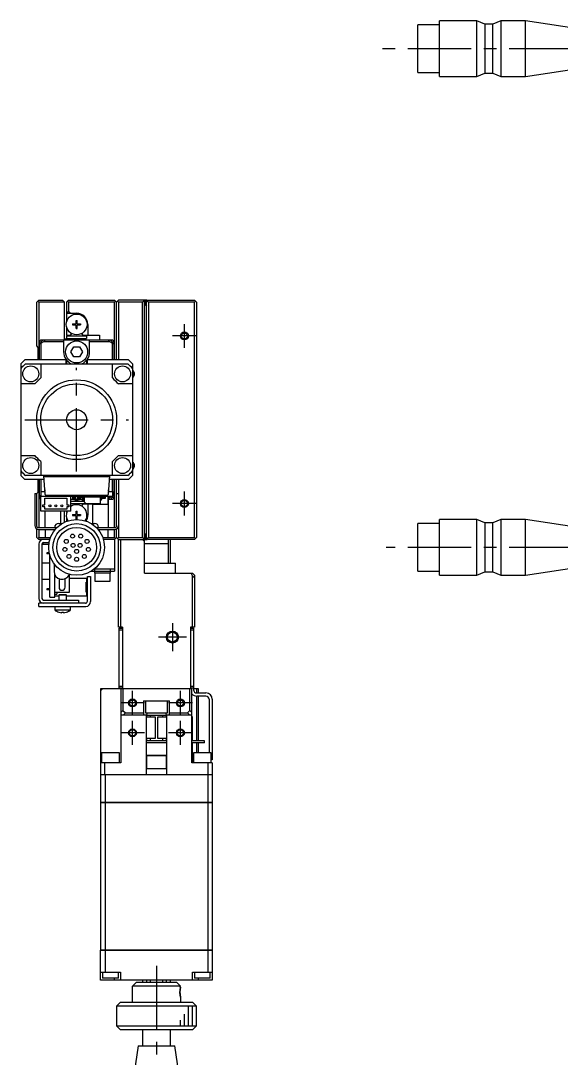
# Model space of a CAD drawing. Extents: x 0 to 743, y -8 to 393.
# Drawn here: x 0 to 135.4, y 125.7 to 385.8 of the extents above; entities that cross this region are included whole.
import ezdxf

# ---------------------------------------------------------------- set-up
doc = ezdxf.new("R2010")
doc.units = 0
doc.header["$LTSCALE"] = 0.5
doc.linetypes.add('CENTER', pattern=[50.8, 31.75, -6.35, 6.35, -6.35])
for name, color, linetype in [('MSM_CENTER', 1, 'CENTER'), ('MSM_CONTINUOUS', 7, 'CONTINUOUS'), ('MSM_NARROW', 5, 'CONTINUOUS')]:
    doc.layers.add(name, color=color, linetype=linetype)

msp = doc.modelspace()

# ---------------------------------------------------------------- linework, layer by layer
at = {"layer": 'MSM_CENTER'}
for p, q in [((163.65, 378.82), (88.65, 378.82)), ((41, 303.79), (41, 309.79)), ((44, 306.79), (38, 306.79)), ((14, 272.79), (14, 298.79)), ((1, 285.79), (27, 285.79)), ((41, 261.79), (41, 267.79)), ((44, 264.79), (38, 264.79)), ((239.83, 253.79), (91.6, 253.79)), ((38, 234.79), (38, 227.79)), ((41.5, 231.29), (34.5, 231.29)), ((28, 211.79), (28, 217.79)), ((40, 211.79), (40, 217.79)), ((31, 214.79), (25, 214.79)), ((43, 214.79), (37, 214.79)), ((28, 204.29), (28, 210.29)), ((40, 204.29), (40, 210.29)), ((31, 207.29), (25, 207.29)), ((43, 207.29), (37, 207.29)), ((34, 148.87), (34, 79.44))]:
    msp.add_line(p, q, dxfattribs=at)
at = {"layer": 'MSM_CONTINUOUS'}
for p, q in [((104.96, 371.82), (104.96, 385.82)), ((114.26, 385.82), (104.96, 385.82)), ((114.26, 371.82), (114.26, 385.82)), ((116.26, 384.97), (114.26, 385.82)), ((120.26, 385.82), (118.26, 384.97)), ((120.26, 385.82), (120.26, 371.82)), ((126.46, 385.82), (120.26, 385.82)), ((126.46, 371.82), (126.46, 385.82)), ((142.46, 383.39), (126.46, 385.82)), ((99.46, 372.87), (99.46, 384.77)), ((104.96, 384.77), (99.46, 384.77)), ((116.26, 384.97), (116.26, 372.67)), ((118.26, 384.97), (116.26, 384.97)), ((118.26, 372.67), (118.26, 384.97)), ((99.46, 372.87), (104.96, 372.87)), ((114.26, 371.82), (116.26, 372.67)), ((116.26, 372.67), (118.26, 372.67)), ((118.26, 372.67), (120.26, 371.82)), ((126.46, 371.82), (142.46, 374.25)), ((104.96, 371.82), (114.26, 371.82)), ((120.26, 371.82), (126.46, 371.82)), ((4, 315.29), (4.5, 315.79)), ((4, 304.29), (4, 315.29)), ((4.5, 315.29), (4.25, 315.54)), ((4.5, 315.79), (10.5, 315.79)), ((11, 315.29), (4.5, 315.29)), ((4.5, 315.29), (4.5, 300.79)), ((10.5, 315.79), (11, 315.29)), ((11, 305.99), (11, 315.29)), ((11.5, 315.29), (12, 315.79)), ((11.5, 315.29), (11.5, 310.41)), ((12, 315.29), (11.75, 315.54)), ((12, 315.79), (23.5, 315.79)), ((12, 315.29), (12, 312.99)), ((23.5, 315.29), (12, 315.29)), ((23.5, 315.79), (24, 315.29)), ((23.75, 315.54), (23.5, 315.29)), ((23.5, 300.79), (23.5, 315.29)), ((24.5, 315.79), (24, 315.29)), ((24, 300.79), (24, 315.29)), ((24.5, 315.29), (24.25, 315.54)), ((31.7, 315.79), (24.5, 315.79)), ((30.5, 315.29), (24.5, 315.29)), ((24.5, 315.29), (24.5, 300.79)), ((31, 315.79), (30.5, 315.29)), ((30.5, 256.29), (30.5, 315.29)), ((31, 247.29), (31, 315.79)), ((31.23, 315.79), (31.23, 314.39)), ((31.4, 315.39), (31.4, 314.69)), ((32, 315.79), (31.5, 315.29)), ((31.5, 256.29), (31.5, 315.29)), ((31.7, 315.79), (31.8, 315.69)), ((31.7, 315.69), (31.9, 315.69)), ((32, 315.29), (31.75, 315.54)), ((32, 315.79), (43.5, 315.79)), ((43.5, 315.29), (32, 315.29)), ((32, 315.29), (32, 256.29)), ((43.5, 315.79), (44, 315.29)), ((43.75, 315.54), (43.5, 315.29)), ((43.5, 256.29), (43.5, 315.29)), ((44, 315.29), (44, 256.29)), ((11.5, 312.49), (14, 312.49)), ((12, 312.99), (11.65, 312.49)), ((12.5, 312.49), (12, 312.99)), ((31.5, 314.39), (31.23, 314.39)), ((13, 309.84), (13, 309.55)), ((13, 309.84), (13.8, 309.84)), ((13, 309.55), (13.8, 309.55)), ((13.53, 309.55), (13.53, 309.84)), ((13.86, 310.69), (14.15, 310.69)), ((13.86, 309.9), (13.86, 310.69)), ((14.15, 310.16), (13.86, 310.16)), ((14.15, 309.9), (14.15, 310.69)), ((14.21, 309.84), (15, 309.84)), ((14.21, 309.55), (15, 309.55)), ((14.47, 309.55), (14.47, 309.84)), ((15, 309.84), (15, 309.55)), ((16.8, 309.69), (16.8, 306.99)), ((11.5, 308.98), (11.5, 306.99)), ((11.5, 306.99), (12.45, 306.99)), ((12.45, 306.99), (12.62, 307.29)), ((13.86, 308.69), (13.86, 309.49)), ((13.86, 309.22), (14.15, 309.22)), ((13.86, 308.69), (14.15, 308.69)), ((14.15, 308.69), (14.15, 309.49)), ((15.38, 307.29), (15.55, 306.99)), ((15.55, 306.99), (19.7, 306.99)), ((19.7, 306.99), (19.7, 305.79)), ((5, 305.79), (4.5, 305.29)), ((4.7, 305.29), (5.1, 305.29)), ((4.7, 300.79), (4.7, 305.29)), ((5.1, 304.79), (4.7, 304.79)), ((5, 305.79), (23, 305.79)), ((5.1, 305.29), (5.6, 305.79)), ((5.71, 305.29), (5.1, 304.99)), ((5.1, 300.79), (5.1, 305.29)), ((5.5, 305.79), (5.5, 305.69)), ((6.21, 305.79), (5.71, 305.29)), ((10.75, 305.29), (5.71, 305.29)), ((10.75, 305.79), (10.75, 302.79)), ((12.45, 305.99), (11, 305.99)), ((11.23, 305.79), (11.23, 305.99)), ((11.5, 306.79), (16.5, 306.79)), ((11.5, 306.79), (11.5, 306.19)), ((11.5, 306.19), (16.5, 306.19)), ((12.45, 305.99), (12.57, 305.79)), ((15.43, 305.79), (15.55, 305.99)), ((16, 305.99), (15.55, 305.99)), ((16, 305.79), (16, 305.99)), ((16, 305.99), (16.2, 305.79)), ((16.5, 306.79), (16.5, 306.19)), ((17.25, 302.79), (17.25, 305.79)), ((22.29, 305.29), (17.25, 305.29)), ((22.29, 305.29), (21.79, 305.79)), ((22.9, 304.99), (22.29, 305.29)), ((22.4, 305.79), (22.9, 305.29)), ((22.5, 305.79), (22.5, 305.69)), ((22.9, 305.29), (23.3, 305.29)), ((22.9, 305.29), (22.9, 300.79)), ((23.3, 304.79), (22.9, 304.79)), ((23.5, 305.29), (23, 305.79)), ((23.3, 305.29), (23.3, 300.79)), ((4.35, 303.94), (4, 304.29)), ((4.35, 300.79), (4.35, 303.94)), ((12.56, 302.79), (13.28, 304.04)), ((13.28, 301.54), (12.56, 302.79)), ((13.28, 304.04), (14.72, 304.04)), ((14.72, 304.04), (15.44, 302.79)), ((15.44, 302.79), (14.72, 301.54)), ((1, 300.79), (0, 299.79)), ((0, 299.79), (0, 271.79)), ((11.4, 300.79), (1, 300.79)), ((1.15, 299.79), (26.85, 299.79)), ((5, 299.79), (5, 296.29)), ((11.4, 299.79), (11.4, 300.79)), ((11.51, 299.79), (11.51, 300.7)), ((14.72, 301.54), (13.28, 301.54)), ((16.49, 300.7), (16.49, 299.79)), ((16.6, 300.79), (16.6, 299.79)), ((27, 300.79), (16.6, 300.79)), ((23, 296.29), (23, 299.79)), ((28, 299.79), (27, 300.79)), ((28, 299.79), (28, 271.79)), ((3.5, 294.79), (0, 294.79)), ((28, 294.79), (24.5, 294.79)), ((0, 276.79), (3.5, 276.79)), ((24.5, 276.79), (28, 276.79)), ((5, 275.29), (5, 271.79)), ((23, 271.79), (23, 275.29)), ((0, 271.79), (1, 270.79)), ((5.82, 270.79), (1, 270.79)), ((26.85, 271.79), (1.15, 271.79)), ((4.35, 267.64), (4.35, 270.79)), ((4.5, 270.79), (4.5, 258.79)), ((4.7, 266.29), (4.7, 270.79)), ((5.1, 267.79), (5.1, 270.79)), ((6.08, 267.07), (5.75, 271.79)), ((22.23, 271.49), (5.77, 271.49)), ((22.25, 271.79), (21.92, 267.07)), ((27, 270.79), (22.18, 270.79)), ((22.9, 270.79), (22.9, 267.79)), ((23.3, 270.79), (23.3, 266.29)), ((23.5, 258.79), (23.5, 270.79)), ((24, 258.99), (24, 270.79)), ((24.5, 270.79), (24.5, 256.29)), ((27, 270.79), (28, 271.79)), ((6, 268.22), (6, 267.79)), ((22, 267.79), (22, 268.22)), ((3.5, 267.29), (4, 267.29)), ((3.5, 267.29), (3.5, 259.29)), ((4, 267.29), (4.35, 267.64)), ((4, 258.99), (4, 267.29)), ((4.5, 266.29), (5, 265.79)), ((4.7, 266.79), (5, 266.79)), ((5.07, 266.29), (4.7, 266.29)), ((5, 267.79), (6.03, 267.79)), ((5, 267.79), (5, 266.59)), ((5, 266.59), (23, 266.59)), ((5, 265.79), (5.07, 265.79)), ((5.07, 262.89), (5.07, 266.59)), ((6.07, 266.09), (11.57, 266.09)), ((6.07, 264.44), (6.07, 266.09)), ((21.62, 266.79), (6.38, 266.79)), ((11.57, 266.09), (11.57, 264.44)), ((12.57, 262.89), (12.57, 266.59)), ((15.59, 265.79), (12.57, 265.79)), ((12.57, 265.39), (16, 265.39)), ((13, 266.59), (13, 265.79)), ((13.75, 266.17), (13, 266.17)), ((13.75, 266.04), (13, 266.04)), ((13.75, 266.59), (13.75, 265.79)), ((14.25, 266.59), (14.25, 265.79)), ((15, 266.17), (14.25, 266.17)), ((15, 266.04), (14.25, 266.04)), ((14.95, 266.36), (14.95, 266.59)), ((14.95, 266.36), (15.46, 266.36)), ((15, 266.36), (15, 265.79)), ((15.2, 266.36), (15.2, 266.59)), ((15.27, 266.36), (15.27, 266.59)), ((15.55, 265.59), (15.43, 265.79)), ((15.5, 266.59), (15.5, 266.59)), ((15.5, 266.36), (15.5, 265.79)), ((15.56, 266.17), (15.5, 266.17)), ((15.56, 266.04), (15.5, 266.04)), ((15.55, 265.59), (16, 265.59)), ((15.56, 266.26), (15.56, 265.93)), ((15.79, 265.93), (15.79, 266.26)), ((16, 266.17), (15.79, 266.17)), ((16, 266.04), (15.79, 266.04)), ((15.89, 265.83), (16, 265.83)), ((15.89, 265.6), (16, 265.6)), ((16, 265.13), (16, 266.39)), ((16, 265.59), (16, 265.6)), ((16, 265.6), (16, 265.59)), ((16.1, 266.49), (19.8, 266.49)), ((16.69, 266.59), (16.69, 266.49)), ((17.25, 266.59), (17.25, 266.49)), ((18.1, 266.59), (18.1, 266.49)), ((18.22, 266.59), (18.22, 266.49)), ((19.9, 266.39), (19.9, 264.81)), ((20.11, 266.04), (19.9, 266.04)), ((19.9, 265.83), (20.01, 265.83)), ((19.9, 265.6), (20.01, 265.6)), ((20.11, 265.93), (20.11, 266.26)), ((20.22, 266.59), (20.22, 266.51)), ((20.34, 266.26), (20.34, 265.93)), ((21.17, 266.04), (20.34, 266.04)), ((20.44, 266.36), (20.95, 266.36)), ((20.64, 266.59), (20.64, 266.36)), ((20.7, 266.59), (20.7, 266.36)), ((20.95, 266.59), (20.95, 266.36)), ((21.17, 266.59), (21.17, 266.04)), ((21.9, 264.59), (21.9, 266.59)), ((21.9, 266.29), (22.29, 266.29)), ((21.9, 265.91), (22.29, 266.29)), ((23, 265.79), (21.9, 265.79)), ((21.97, 267.79), (23, 267.79)), ((22, 258.79), (22, 265.79)), ((22.29, 266.29), (22.89, 266.59)), ((22.9, 266.29), (22.4, 265.79)), ((22.5, 265.89), (22.5, 265.79)), ((22.9, 266.59), (22.9, 266.29)), ((23.3, 266.29), (22.9, 266.29)), ((23, 267.79), (23, 266.59)), ((23, 266.79), (23.3, 266.79)), ((23, 265.79), (23.5, 266.29)), ((24, 267.29), (24.5, 267.29)), ((12.57, 262.89), (5.07, 262.89)), ((5.57, 264.44), (6.07, 264.44)), ((5.57, 263.94), (5.57, 264.44)), ((6.07, 263.94), (5.57, 263.94)), ((6, 262.89), (6, 258.79)), ((6.07, 263.39), (6.07, 263.94)), ((11.57, 263.39), (6.07, 263.39)), ((10, 259.79), (10, 262.89)), ((11, 260.12), (11, 262.89)), ((11.5, 262.89), (11.5, 262.61)), ((11.57, 264.44), (12.07, 264.44)), ((11.57, 263.94), (11.57, 263.39)), ((12.07, 263.94), (11.57, 263.94)), ((12.07, 264.44), (12.07, 263.94)), ((12.57, 264.79), (16.3, 264.79)), ((12.62, 264.3), (12.57, 264.38)), ((13.86, 262.89), (14.15, 262.89)), ((13.86, 262.1), (13.86, 262.89)), ((14.15, 262.1), (14.15, 262.89)), ((15.55, 264.59), (15.38, 264.3)), ((18, 264.59), (15.55, 264.59)), ((16.35, 264.74), (16.03, 265.06)), ((19.8, 264.71), (16.42, 264.71)), ((16.8, 264.59), (16.8, 261.89)), ((18, 264.71), (18, 259.79)), ((18.1, 264.71), (18.1, 264.59)), ((18.1, 264.59), (21.9, 264.59)), ((11.5, 261.18), (11.5, 260.33)), ((13, 262.04), (13, 261.75)), ((13, 262.04), (13.8, 262.04)), ((13, 261.75), (13.8, 261.75)), ((13.53, 261.75), (13.53, 262.04)), ((14.15, 262.36), (13.86, 262.36)), ((13.86, 260.89), (13.86, 261.69)), ((13.86, 261.42), (14.15, 261.42)), ((13.86, 260.89), (14.15, 260.89)), ((14.15, 260.89), (14.15, 261.69)), ((14.21, 262.04), (15, 262.04)), ((14.21, 261.75), (15, 261.75)), ((14.47, 261.75), (14.47, 262.04)), ((15, 262.04), (15, 261.75)), ((104.96, 246.79), (104.96, 260.79)), ((114.26, 260.79), (104.96, 260.79)), ((114.26, 246.79), (114.26, 260.79)), ((116.26, 259.94), (114.26, 260.79)), ((120.26, 260.79), (118.26, 259.94)), ((120.26, 260.79), (120.26, 246.79)), ((126.46, 260.79), (120.26, 260.79)), ((126.46, 246.79), (126.46, 260.79)), ((142.46, 258.36), (126.46, 260.79)), ((4, 256.29), (4, 258.43)), ((4.2, 258.79), (9.1, 258.79)), ((4.5, 258.29), (8.64, 258.29)), ((4.5, 258.29), (4.5, 256.29)), ((6.1, 258.29), (6.1, 256.29)), ((8.5, 258.29), (8.5, 258.12)), ((9.5, 259.79), (10.39, 259.79)), ((17.61, 259.79), (18.5, 259.79)), ((18.9, 258.79), (23.8, 258.79)), ((19.36, 258.29), (23.5, 258.29)), ((19.5, 258.12), (19.5, 258.29)), ((21.9, 256.29), (21.9, 258.29)), ((23.5, 256.29), (23.5, 258.29)), ((24, 256.29), (24, 258.43)), ((99.46, 247.84), (99.46, 259.74)), ((104.96, 259.74), (99.46, 259.74)), ((116.26, 259.94), (116.26, 247.64)), ((118.26, 259.94), (116.26, 259.94)), ((118.26, 247.64), (118.26, 259.94)), ((4.5, 255.79), (4, 256.29)), ((4.25, 256.04), (4.5, 256.29)), ((4.5, 256.29), (7.46, 256.29)), ((7.29, 255.79), (4.5, 255.79)), ((5.5, 254.94), (5.5, 254.49)), ((5.7, 254.99), (7.1, 254.99)), ((20.54, 256.29), (23.5, 256.29)), ((23.5, 255.79), (20.71, 255.79)), ((23.5, 256.29), (23.75, 256.04)), ((24, 256.29), (23.5, 255.79)), ((23.5, 255.79), (23.5, 247.79)), ((24, 256.29), (24.5, 255.79)), ((24.25, 256.04), (24.5, 256.29)), ((24.5, 256.29), (30.5, 256.29)), ((24.5, 233.79), (24.5, 255.79)), ((24.5, 255.79), (31.7, 255.79)), ((25, 255.79), (25, 233.79)), ((30.5, 256.29), (31, 255.79)), ((30.5, 255.79), (31, 255.29)), ((31.5, 257.19), (31.23, 257.19)), ((31.23, 255.79), (31.23, 257.19)), ((31.4, 256.89), (31.4, 256.19)), ((31.5, 256.29), (32, 255.79)), ((31.8, 255.89), (31.7, 255.79)), ((31.9, 255.89), (31.7, 255.89)), ((31.75, 256.04), (32, 256.29)), ((32, 256.29), (43.5, 256.29)), ((43.5, 255.79), (32, 255.79)), ((37, 249.79), (37, 255.79)), ((37.5, 249.79), (37.5, 255.79)), ((43.5, 256.29), (43.75, 256.04)), ((43.5, 255.79), (44, 256.29)), ((4.5, 254.59), (4.5, 240.99)), ((5.3, 254.59), (5.3, 240.99)), ((7.04, 254.49), (5.5, 254.49)), ((7.14, 252.42), (6.5, 252.42)), ((6.5, 252.42), (6.5, 252.17)), ((31, 254.79), (37, 254.79)), ((7.3, 249.79), (5.3, 249.79)), ((7.19, 252.17), (6.5, 252.17)), ((7.3, 241.29), (7.3, 251.77)), ((31, 249.79), (38.75, 249.79)), ((38.75, 247.29), (38.75, 249.79)), ((8.35, 249.66), (8.35, 247.79)), ((17.61, 247.79), (23.5, 247.79)), ((23.5, 248.29), (18.33, 248.29)), ((18.5, 248.43), (18.5, 247.29)), ((22.5, 247.29), (18.5, 247.29)), ((18.6, 247.29), (18.6, 245.29)), ((19, 248.29), (18.69, 248.6)), ((22.4, 245.29), (22.4, 247.29)), ((22.5, 247.29), (22.5, 248.29)), ((31, 247.29), (43, 247.29)), ((43, 246.68), (42.69, 247.29)), ((43, 247.29), (43.5, 246.79)), ((99.46, 247.84), (104.96, 247.84)), ((114.26, 246.79), (116.26, 247.64)), ((116.26, 247.64), (118.26, 247.64)), ((118.26, 247.64), (120.26, 246.79)), ((126.46, 246.79), (142.46, 249.22)), ((5.3, 245.79), (7.3, 245.79)), ((8.5, 241.29), (8.5, 247.03)), ((9.6, 245.94), (9.6, 243.79)), ((11.1, 243.79), (11.1, 245.94)), ((12.2, 242.54), (12.2, 247.03)), ((12.2, 246.04), (16.5, 246.04)), ((16.5, 245.04), (16.4, 245.04)), ((16.4, 242.54), (16.4, 245.04)), ((16.5, 246.04), (16.5, 245.04)), ((16.7, 246.49), (17.5, 246.49)), ((16.7, 240.29), (16.7, 246.49)), ((17.5, 246.49), (17.5, 240.19)), ((18.6, 245.29), (22.4, 245.29)), ((43, 233.79), (43, 246.68)), ((43.5, 246.18), (43, 246.68)), ((43.5, 246.79), (43.5, 233.79)), ((104.96, 246.79), (114.26, 246.79)), ((120.26, 246.79), (126.46, 246.79)), ((6.5, 243.42), (6.5, 243.17)), ((7.3, 243.42), (6.5, 243.42)), ((7.3, 243.17), (6.5, 243.17)), ((8.5, 242.54), (12.2, 242.54)), ((8.5, 242.09), (9.05, 242.09)), ((9.05, 242.54), (9.05, 242.09)), ((9.7, 241.99), (9.5, 241.79)), ((9.7, 241.99), (11.3, 241.99)), ((11.5, 241.79), (11.3, 241.99)), ((16.4, 244.24), (16.5, 244.24)), ((16.4, 243.87), (16.5, 243.87)), ((16.4, 243.72), (16.5, 243.72)), ((16.4, 243.34), (16.5, 243.34)), ((16.5, 242.54), (16.4, 242.54)), ((16.5, 243.34), (16.5, 244.24)), ((16.5, 242.54), (16.5, 241.54)), ((4.5, 238.99), (4.5, 239.79)), ((16.2, 239.79), (4.5, 239.79)), ((5.7, 240.59), (14.5, 240.59)), ((7.3, 241.29), (8.5, 241.29)), ((9.5, 241.54), (8.5, 241.54)), ((11.5, 241.79), (9.5, 241.79)), ((9.5, 241.79), (9.5, 240.59)), ((11.5, 240.59), (11.5, 241.79)), ((16.5, 241.54), (11.5, 241.54)), ((14.5, 240.59), (14.5, 239.79)), ((4.5, 238.99), (16.3, 238.99)), ((8.5, 238.99), (8.5, 238.1)), ((8.5, 238.1), (12.5, 238.1)), ((9.55, 237.54), (9.57, 237.54)), ((10.3, 237.54), (10.7, 237.54)), ((10.3, 237.41), (10.3, 237.54)), ((10.7, 237.54), (10.7, 237.41)), ((11.43, 237.54), (11.45, 237.54)), ((12.5, 238.1), (12.5, 238.99)), ((25.5, 233.79), (24.5, 233.79)), ((24.7, 233.49), (25.5, 233.49)), ((24.7, 218.49), (24.7, 233.49)), ((25.5, 232.99), (24.7, 232.99)), ((25.5, 233.79), (25.5, 218.29)), ((42.5, 233.79), (42.5, 218.29)), ((43.5, 233.79), (42.5, 233.79)), ((42.5, 233.49), (43.3, 233.49)), ((43.3, 232.99), (42.5, 232.99)), ((43.3, 233.49), (43.3, 218.09)), ((24.7, 218.99), (25.5, 218.99)), ((42.5, 218.99), (43.3, 218.99)), ((20, 217.79), (20.5, 218.29)), ((42.9, 218.29), (20, 218.29)), ((20, 218.29), (20, 189.84)), ((25.5, 218.49), (24.7, 218.49)), ((25.1, 218.29), (25.1, 199.79)), ((25.6, 218.29), (25.6, 212.91)), ((42.4, 212.91), (42.4, 218.29)), ((43.3, 218.49), (42.5, 218.49)), ((42.9, 199.79), (42.9, 218.29)), ((44.5, 218.29), (43.3, 218.29)), ((44, 218.29), (44, 217.3)), ((44, 216.5), (44, 205.29)), ((44.1, 217.29), (46.4, 217.29)), ((46.4, 216.49), (44.1, 216.49)), ((44.5, 217.29), (44.5, 218.29)), ((44.5, 205.29), (44.5, 216.49)), ((30.75, 215.29), (37.25, 215.29)), ((30.75, 215.29), (30.75, 211.79)), ((31.25, 215.29), (31.25, 212.29)), ((36.75, 212.29), (36.75, 215.29)), ((37.25, 211.79), (37.25, 215.29)), ((47.2, 215.69), (47.2, 202.29)), ((48, 215.69), (48, 200.49)), ((25.1, 212.41), (25.6, 212.91)), ((25.1, 211.79), (31.51, 211.79)), ((25.6, 212.91), (26.21, 212.29)), ((26.21, 212.29), (25.71, 211.79)), ((26.21, 212.29), (30.75, 212.29)), ((31.25, 212.29), (36.75, 212.29)), ((31.4, 211.79), (31.4, 196.79)), ((31.4, 211.69), (36.6, 211.69)), ((31.5, 211.29), (31.4, 211.29)), ((33.75, 211.19), (31.4, 211.19)), ((31.5, 211.69), (31.5, 211.19)), ((31.72, 212.29), (31.51, 211.79)), ((32.5, 211.19), (32.5, 211.69)), ((33.75, 205.99), (33.75, 211.19)), ((34.25, 211.19), (34.25, 205.99)), ((36.6, 211.19), (34.25, 211.19)), ((35.5, 211.69), (35.5, 211.19)), ((36.49, 211.79), (36.28, 212.29)), ((36.49, 211.79), (42.9, 211.79)), ((36.5, 211.19), (36.5, 211.69)), ((36.6, 211.29), (36.5, 211.29)), ((36.6, 196.79), (36.6, 211.79)), ((37.25, 212.29), (41.79, 212.29)), ((41.79, 212.29), (42.4, 212.91)), ((42.29, 211.79), (41.79, 212.29)), ((42.4, 212.91), (42.9, 212.41)), ((43, 211.29), (42.9, 211.29)), ((43, 205.29), (43, 211.29)), ((31.4, 205.99), (33.75, 205.99)), ((31.5, 205.99), (31.5, 205.29)), ((32.5, 205.29), (32.5, 205.99)), ((34.25, 205.99), (36.6, 205.99)), ((35.5, 205.99), (35.5, 205.29)), ((36.5, 205.29), (36.5, 205.99)), ((36.6, 205.29), (31.4, 205.29)), ((36.6, 204.79), (31.4, 204.79)), ((46, 205.29), (42.9, 205.29)), ((46, 204.79), (42.9, 204.79)), ((43, 199.79), (43, 204.79)), ((44, 204.79), (44, 202.29)), ((44.5, 202.29), (44.5, 204.79)), ((46, 204.79), (46, 205.29)), ((20.25, 202.29), (20.25, 199.79)), ((24.75, 202.29), (20.25, 202.29)), ((24.75, 199.79), (24.75, 202.29)), ((31.4, 201.69), (36.6, 201.69)), ((36.6, 201.49), (31.4, 201.49)), ((31.5, 201.49), (31.5, 198.29)), ((36.5, 198.29), (36.5, 201.49)), ((43.25, 202.29), (43.25, 199.79)), ((47.75, 202.29), (43.25, 202.29)), ((47.75, 199.79), (47.75, 202.29)), ((47.75, 200.99), (48, 200.99)), ((48, 200.49), (47.75, 200.49)), ((25.1, 199.79), (20, 199.79)), ((21, 199.79), (21, 196.79)), ((36.6, 198.29), (31.4, 198.29)), ((48, 199.79), (42.9, 199.79)), ((47, 196.79), (47, 199.79)), ((48, 199.79), (48, 189.84)), ((48, 196.79), (20, 196.79)), ((21.15, 196.79), (21.15, 189.84)), ((46.85, 196.79), (46.85, 189.84)), ((20, 189.84), (48, 189.84)), ((20, 189.79), (20, 152.84)), ((48, 189.79), (20, 189.79)), ((20.01, 189.79), (20.01, 189.84)), ((21.15, 189.79), (21.15, 152.84)), ((21.16, 189.79), (21.16, 189.84)), ((46.84, 189.79), (46.84, 189.84)), ((46.85, 189.79), (46.85, 152.84)), ((47.99, 189.79), (47.99, 189.84)), ((48, 189.79), (48, 152.84)), ((20, 152.84), (48, 152.84)), ((20, 145.29), (20, 152.79)), ((48, 152.79), (20, 152.79)), ((20.01, 152.79), (20.01, 152.84)), ((21.15, 152.79), (21.15, 147.29)), ((21.16, 152.79), (21.16, 152.84)), ((46.84, 152.79), (46.84, 152.84)), ((46.85, 152.79), (46.85, 147.29)), ((47.99, 152.79), (47.99, 152.84)), ((48, 152.79), (48, 145.29)), ((20, 147.29), (25, 147.29)), ((20.5, 147.29), (20.5, 145.79)), ((24.5, 145.79), (20.5, 145.79)), ((23.5, 145.29), (23.5, 145.79)), ((24.5, 145.79), (24.5, 147.29)), ((25, 147.29), (25, 145.29)), ((43, 145.29), (43, 147.29)), ((43, 147.29), (48, 147.29)), ((43.5, 147.29), (43.5, 145.79)), ((47.5, 145.79), (43.5, 145.79)), ((44.5, 145.29), (44.5, 145.79)), ((47.5, 145.79), (47.5, 147.29)), ((48, 145.29), (20, 145.29)), ((29, 144.79), (28, 143.79)), ((28, 139.79), (28, 143.79)), ((40, 143.79), (28, 143.79)), ((29, 144.79), (39, 144.79)), ((30.5, 145.29), (30.5, 144.79)), ((31.5, 145.29), (31.5, 144.79)), ((32.5, 144.79), (32.5, 145.29)), ((35.5, 145.29), (35.5, 144.79)), ((36.5, 144.79), (36.5, 145.29)), ((37.5, 144.79), (37.5, 145.29)), ((40, 143.79), (39, 144.79)), ((40, 140.79), (40, 139.79)), ((25, 139.79), (24, 138.79)), ((24, 138.79), (24, 133.79)), ((44, 138.79), (24, 138.79)), ((25, 139.79), (43, 139.79)), ((44, 138.79), (43, 139.79)), ((44, 133.79), (44, 138.79)), ((24, 133.79), (25, 132.79)), ((24, 133.79), (44, 133.79)), ((43, 132.79), (25, 132.79)), ((30.5, 132.79), (30.5, 128.79)), ((37.5, 128.79), (37.5, 132.79)), ((43, 132.79), (44, 133.79)), ((29.43, 128.79), (27, 112.79)), ((29.43, 128.79), (38.57, 128.79)), ((41, 112.79), (38.57, 128.79))]:
    msp.add_line(p, q, dxfattribs=at)
for centre, radius in [((14, 309.69), 2.6), ((41, 306.79), 0.783), ((14, 302.79), 2.75), ((2.5, 297.29), 2), ((25.5, 297.29), 2), ((14, 285.79), 10), ((14, 285.79), 9), ((14, 285.79), 2.5), ((2.5, 274.29), 2), ((25.5, 274.29), 2), ((41, 264.79), 0.783), ((7.32, 264.19), 0.25), ((8.82, 264.19), 0.25), ((10.32, 264.19), 0.25), ((14, 253.79), 7), ((14, 253.79), 5.95), ((14, 253.79), 5), ((11.4, 255.29), 0.5), ((12.97, 256.61), 0.5), ((15.03, 256.61), 0.5), ((16.6, 255.29), 0.5), ((11.05, 253.27), 0.5), ((13.13, 254.29), 0.5), ((14, 252.79), 0.5), ((14.87, 254.29), 0.5), ((16.95, 253.27), 0.5), ((12.07, 251.5), 0.5), ((14, 250.79), 0.5), ((15.93, 251.5), 0.5), ((38, 231.29), 1.23), ((28, 214.79), 0.783), ((40, 214.79), 0.783), ((28, 207.29), 0.783), ((40, 207.29), 0.783)]:
    msp.add_circle(centre, radius, dxfattribs=at)
for centre, radius, start, end in [((31.7, 315.39), 0.3, 90, 180), ((14, 309.69), 2.8, 0, 90), ((31.7, 314.69), 0.3, 180, 228.1897), ((13.8, 309.9), 0.06, 270, 0), ((13.8, 309.49), 0.06, 0, 90), ((14.21, 309.9), 0.06, 180, 270), ((14.21, 309.49), 0.06, 90, 180), ((14, 306.49), 1.59, 143.8028, 169.107), ((14.12, 306.38), 1.75, 142.994, 148.6217), ((13.89, 306.38), 1.75, 31.3783, 37.006), ((14, 306.49), 1.59, 10.893, 36.1972), ((14, 306.49), 1.59, 190.8931, 206.1642), ((14, 303.29), 2.6, 74.0576, 105.9424), ((14, 306.49), 1.59, 333.8358, 349.1069), ((14, 302.79), 3.25, 180, 247.3875), ((14, 302.79), 3.25, 292.6042, 0), ((14, 285.79), 19, 132.5369, 137.4631), ((14, 285.79), 19, 42.5369, 47.4631), ((27.5, 297.29), 0.783, 309.6548, 50.3452), ((-9.16, 308.96), 19, 311.7998, 318.2002), ((37.16, 308.96), 19, 221.7998, 228.2002), ((-9.16, 262.63), 19, 41.7998, 48.2002), ((37.16, 262.63), 19, 131.7998, 138.2002), ((27.5, 274.29), 0.783, 309.6548, 50.3452), ((14, 285.79), 19, 222.5369, 227.4631), ((14, 285.79), 19, 312.5369, 317.4631), ((6.38, 267.09), 0.3, 184, 270), ((14, 268.29), 2.6, 254.0576, 285.9424), ((14, 265.09), 1.59, 10.893, 26.1641), ((15.46, 266.26), 0.33, 0, 90), ((15.46, 266.26), 0.1, 0, 90), ((15.89, 265.93), 0.33, 180, 270), ((15.89, 265.93), 0.1, 180, 270), ((16.1, 266.39), 0.1, 90, 180), ((19.8, 266.39), 0.1, 0, 90), ((20.01, 265.93), 0.33, 270, 0), ((20.01, 265.93), 0.1, 270, 0), ((20.44, 266.26), 0.33, 90, 180), ((20.44, 266.26), 0.1, 90, 180), ((21.62, 267.09), 0.3, 270, 356), ((14, 261.89), 2.6, 157.3801, 213.6999), ((14, 261.89), 2.6, 326.3001, 123.2353), ((14, 265.09), 1.59, 206.1505, 216.1973), ((14.12, 265.21), 1.75, 211.3783, 217.006), ((14, 265.09), 1.59, 323.8027, 349.1069), ((13.89, 265.21), 1.75, 322.994, 328.6217), ((16.1, 265.13), 0.1, 180, 225), ((16.42, 264.81), 0.1, 225, 270), ((19.8, 264.81), 0.1, 270, 0), ((13.8, 262.1), 0.06, 270, 0), ((13.8, 261.69), 0.06, 0, 90), ((14.21, 262.1), 0.06, 180, 270), ((14.21, 261.69), 0.06, 90, 180), ((14, 261.89), 2.8, 327.383, 0), ((4.5, 259.29), 1, 180, 270), ((4.2, 258.99), 0.2, 180, 270), ((9.5, 258.79), 1, 90, 180), ((18.5, 258.79), 1, 0, 90), ((23.5, 259.29), 1, 270, 0), ((23.8, 258.99), 0.2, 270, 0), ((5.7, 254.59), 1.2, 90, 180), ((5.7, 254.59), 0.4, 90, 180), ((31.7, 256.89), 0.3, 131.8103, 180), ((31.7, 256.19), 0.3, 180, 270), ((10.35, 247.79), 2, 180, 337.5377), ((9.5, 249.79), 1, 208.9988, 234.2683), ((18.5, 249.79), 1, 306.87, 331.0012), ((10.35, 243.79), 0.75, 180, 0), ((5.7, 240.99), 1.2, 180, 270), ((5.7, 240.99), 0.4, 180, 270), ((16.2, 240.29), 0.5, 270, 0), ((16.3, 240.19), 1.2, 270, 0), ((10.5, 240.59), 3.2, 231.3178, 252.73), ((10.5, 240.59), 3.19, 253.0947, 266.4097), ((10.5, 240.59), 3.19, 273.5903, 286.9053), ((10.5, 240.59), 3.2, 287.27, 308.6822), ((44.1, 218.09), 1.6, 221.4097, 270), ((44.1, 218.09), 0.8, 180, 270), ((46.4, 215.69), 1.6, 0, 90), ((46.4, 215.69), 0.8, 0, 90), ((45.87, 142.29), 6, 167.9757, 192.0243)]:
    msp.add_arc(centre, radius, start, end, dxfattribs=at)
at = {"layer": 'MSM_NARROW'}
for p, q in [((39.94, 143.55), (40, 143.79)), ((42, 133.79), (42, 138.79)), ((43, 133.79), (43, 138.79)), ((40, 133.79), (40, 135.29)), ((41, 133.79), (41, 136.79))]:
    msp.add_line(p, q, dxfattribs=at)
for centre, radius in [((41, 306.79), 1), ((41, 264.79), 1), ((38, 231.29), 1.5), ((28, 214.79), 1), ((40, 214.79), 1), ((28, 207.29), 1), ((40, 207.29), 1)]:
    msp.add_circle(centre, radius, dxfattribs=at)
for centre, radius, start, end in [((27.5, 297.29), 1, 300, 60), ((27.5, 274.29), 1, 300, 60), ((45.79, 142.29), 5.98, 167.7859, 194.5016)]:
    msp.add_arc(centre, radius, start, end, dxfattribs=at)

doc.saveas('drawing.dxf')
